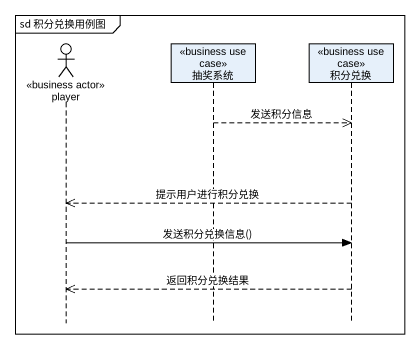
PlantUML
@startuml
mainframe sd 积分兑换用例图
hide footbox
actor player <<business actor>>
participant 抽奖系统 <<business use case>>
participant 积分兑换 <<business use case>>

抽奖系统 -->> 积分兑换 : 发送积分信息
积分兑换 -->> player : 提示用户进行积分兑换
player -> 积分兑换 : 发送积分兑换信息()
积分兑换 -->> player : 返回积分兑换结果
@enduml
